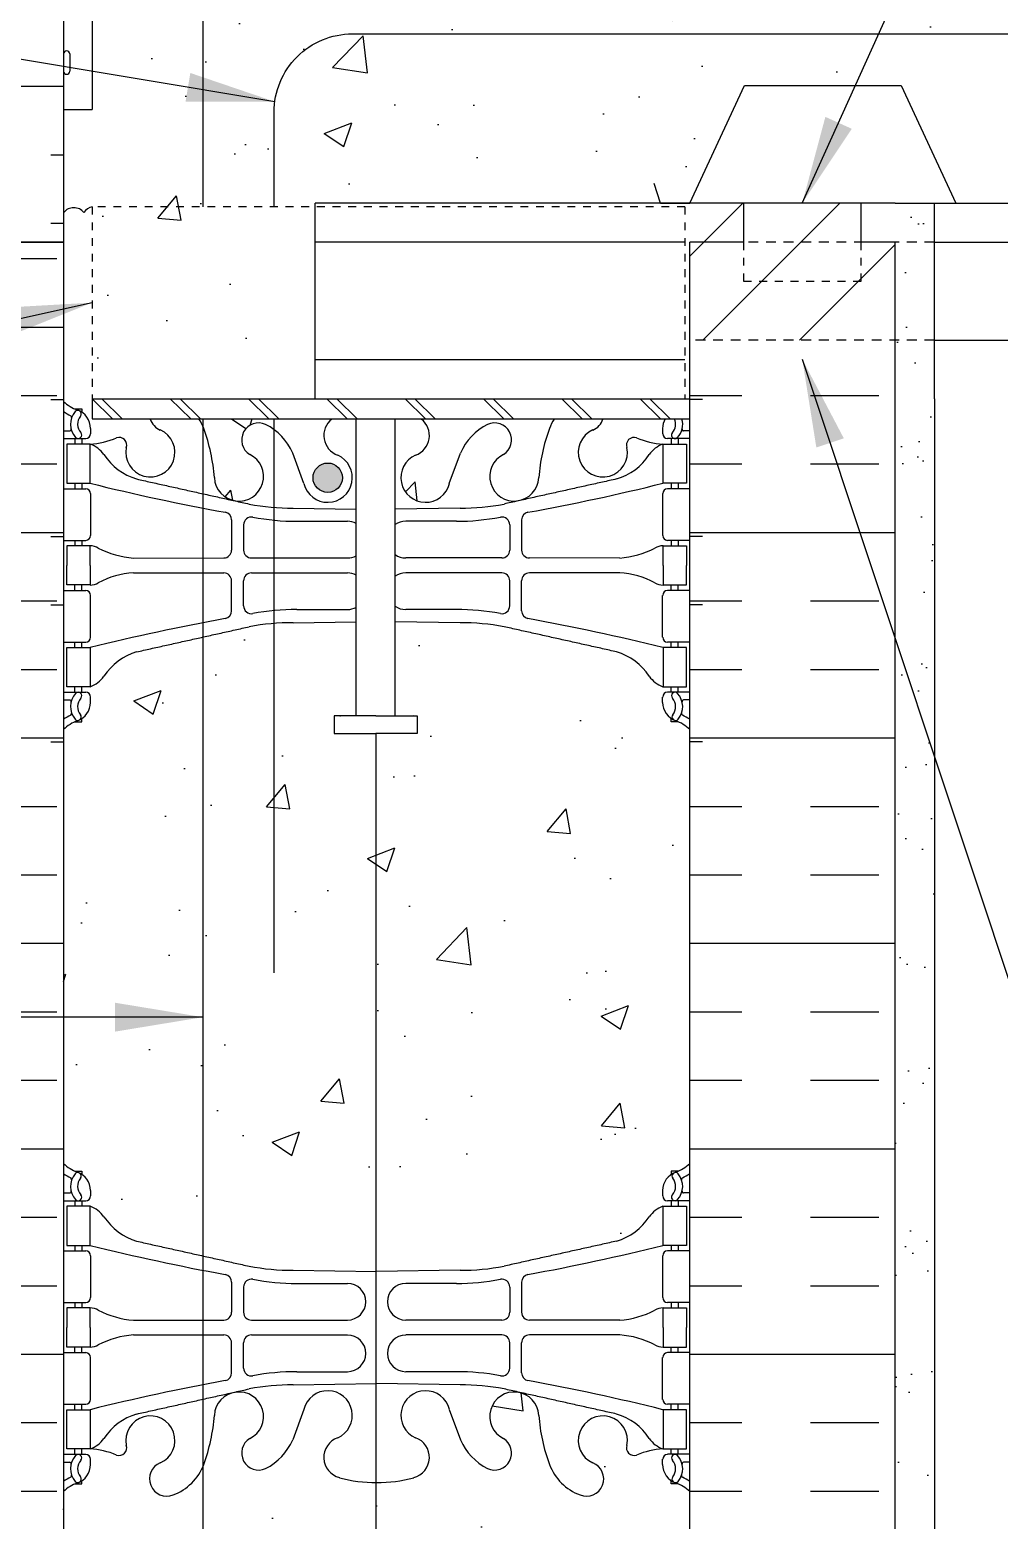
# Model space of a CAD drawing. Header units: inches. Extents: x 148.1 to 227.6, y 132.6 to 222.6.
# Drawn here: x 198.41 to 210.8, y 180.48 to 199.52 of the extents above; entities that cross this region are included whole.
import ezdxf

# ---------------------------------------------------------------- set-up
doc = ezdxf.new("R2010")
doc.units = ezdxf.units.IN
doc.header["$LTSCALE"] = 0.5
doc.header["$MEASUREMENT"] = 0
doc.linetypes.add('DASHED2', pattern=[0.375, 0.25, -0.125])
doc.linetypes.add('HIDDEN2', pattern=[0.1875, 0.125, -0.0625])
for name, color, linetype in [('HATCH', 12, 'Continuous'), ('line25', 2, 'Continuous'), ('LINE3', 3, 'Continuous'), ('LINE50', 5, 'Continuous'), ('LINE9', 9, 'Continuous'), ('TEXT', 4, 'Continuous'), ('Web_Edge', 9, 'Continuous')]:
    doc.layers.add(name, color=color, linetype=linetype)
doc.styles.add('DIM', font='romans.shx', dxfattribs={"width": 0.7})
doc.dimstyles.new('ext_12', dxfattribs={"dimscale": 12, "dimtxt": 0.09375, "dimasz": 0.09375, "dimexe": 0.09375, "dimexo": 0.0625, "dimgap": 0.0625, "dimtad": 1, "dimdec": 1, "dimzin": 3, "dimdsep": 46, "dimlunit": 4, "dimtxsty": 'DIM', "dimcen": 0.09, "dimdle": 0.09375, "dimclrt": 4, "dimadec": 0, "dimazin": 0, "dimtfac": 1, "dimtdec": 1, "dimtmove": 2, "dimatfit": 3, "dimfxl": 1, "dimfrac": 2, "dimtolj": 1, "dimtzin": 0, "dimarcsym": 0})
pattern_1 = [(50, (0, 0), (3.5863, -0.31376), [0.375, -4.125]), (355, (0, 0), (-0.693757, 3.76096), [0.3, -3.3]), (100.4514, (0.299, -0.026), (2.892544, 3.4472), [0.3187, -3.50571]), (46.1842, (0, 1), (5.336207, -0.827596), [0.5625, -6.1875]), (96.6356, (0.4447, 0.931), (4.67331, 4.87059), [0.47805, -5.25857]), (351.1842, (0, 1), (4.67331, 4.87059), [0.45, -4.95]), (21, (0.5, 0.75), (2.984535, -2.013094), [0.375, -4.125]), (326, (0.5, 0.75), (1.216577, 3.62575), [0.3, -3.3]), (71.4514, (0.7487, 0.5822), (4.20111, 1.612656), [0.3187, -3.50571]), (37.5, (0, 0), (0.0607993, 1.6644693), [0, -3.26, 0, -3.35, 0, -3.3125]), (7.5, (0, 0), (1.315348, 1.972059), [0, -1.91, 0, -3.185, 0, -1.2625]), (327.5, (-1.115, 0), (2.669112, -0.1127744), [0, -1.25, 0, -3.9, 0, -5.175]), (317.5, (-1.615, 0), (2.91593, 0.500525), [0, -1.625, 0, -2.59, 0, -3.675])]

msp = doc.modelspace()

# ---------------------------------------------------------------- hatches: boundary and pattern name
at = {"layer": 'HATCH'}
h = msp.add_hatch(dxfattribs=at)
h.set_pattern_fill('AR-CONC', color=256, scale=0.5)
h.set_pattern_definition(pattern_1)
edge = h.paths.add_edge_path()
edge.add_arc((206.623, 220.148), 0.364, 109.6613, 145.0225, ccw=False)
edge.add_line((206.501, 220.491), (206.606, 220.491))
edge.add_line((206.606, 220.491), (206.606, 220.561))
edge.add_line((206.606, 220.561), (206.559, 220.561))
edge.add_arc((206.559, 220.623), 0.0625, 180, 270, ccw=False)
edge.add_line((206.496, 220.623), (206.496, 220.691))
edge.add_arc((206.746, 220.691), 0.25, 124.0558, 180, ccw=False)
edge.add_line((206.606, 220.898), (206.606, 220.94))
edge.add_line((206.606, 220.94), (206.696, 220.94))
edge.add_arc((206.496, 221.398), 0.5, 293.5782, 313.7891)
edge.add_line((206.842, 221.037), (206.842, 221.575))
edge.add_line((206.842, 221.575), (201.842, 221.575))
edge.add_line((201.842, 221.575), (200.842, 222.575))
edge.add_line((200.842, 222.575), (200.842, 220.575))
edge.add_line((200.842, 220.575), (199.842, 221.575))
edge.add_line((199.842, 221.575), (198.842, 221.575))
edge.add_line((198.842, 221.575), (198.842, 221.037))
edge.add_arc((199.188, 221.398), 0.5, 226.2109, 246.4218)
edge.add_line((198.988, 220.94), (199.078, 220.94))
edge.add_line((199.078, 220.94), (199.078, 220.898))
edge.add_arc((198.938, 220.691), 0.25, 0, 55.9442, ccw=False)
edge.add_line((199.188, 220.691), (199.188, 220.623))
edge.add_arc((199.126, 220.623), 0.0625, -90, 0, ccw=False)
edge.add_line((199.126, 220.561), (199.078, 220.561))
edge.add_line((199.078, 220.561), (199.078, 220.491))
edge.add_line((199.078, 220.491), (199.183, 220.491))
edge.add_arc((199.061, 220.148), 0.364, 34.9775, 70.3387, ccw=False)
edge.add_arc((199.984, 220.76), 0.743, 212.7919, 253.8107)
edge.add_spline(control_points=[(199.776, 220.045), (201.214, 219.725)], knot_values=[0, 0, 1, 1], degree=1, periodic=0)
edge.add_arc((201.77, 222.657), 2.984, 259.2546, 270.0995)
edge.add_line((201.775, 219.673), (202.842, 219.657))
edge.add_line((202.842, 219.657), (203.909, 219.673))
edge.add_arc((203.914, 222.657), 2.984, 269.9005, 280.7454)
edge.add_spline(control_points=[(204.47, 219.725), (205.908, 220.045)], knot_values=[0, 0, 1, 1], degree=1, periodic=0)
edge.add_arc((205.7, 220.76), 0.743, 286.1893, 327.2081)
h.paths.add_polyline_path([(206.842, 216.845, 0.088416), (206.696, 216.942), (206.606, 216.942), (206.606, 216.984, -0.249069), (206.496, 217.191), (206.496, 217.258, -0.414214), (206.559, 217.321), (206.606, 217.321), (206.606, 217.391), (206.501, 217.391, 0.085348), (206.172, 217.315, -0.669601), (206.039, 217.436, 2.087231), (205.605, 217.211, -1), (205.442, 216.802, -0.21345), (205.05, 217.192, -0.069923), (204.913, 217.835, 1.702394), (204.463, 217.523, -0.940793), (204.259, 217.139, -0.173075), (203.914, 217.506), (203.771, 217.893, 1.612474), (203.339, 217.533, -0.734872), (203.316, 217.022, -0.068475), (202.842, 216.96, -0.068475), (202.368, 217.022, -0.734872), (202.345, 217.533, 1.612474), (201.913, 217.893), (201.771, 217.506, -0.173075), (201.425, 217.139, -0.940793), (201.221, 217.523, 1.702394), (200.771, 217.835, -0.069923), (200.635, 217.192, -0.21345), (200.242, 216.802, -1), (200.079, 217.211, 2.087231), (199.645, 217.436, -0.669601), (199.513, 217.315, 0.085348), (199.183, 217.391), (199.078, 217.391), (199.078, 217.321), (199.126, 217.321, -0.414214), (199.188, 217.258), (199.188, 217.191, -0.249069), (199.078, 216.984), (199.078, 216.942), (198.988, 216.942, 0.088416), (198.842, 216.845), (198.842, 214.81), (198.842, 214.051), (198.921, 214.293, -0.725737), (199.027, 214.312), (199.076, 214.162), (199.202, 214.162, -0.414214), (199.252, 214.112), (199.252, 214.082), (199.352, 214.082), (199.352, 212.48, -0.380397), (199.645, 212.185, 2.087231), (200.079, 212.41, -1), (200.242, 212.818, -0.21345), (200.635, 212.429, -0.069923), (200.771, 211.785, 1.702394), (201.221, 212.098, -0.940793), (201.425, 212.481, -0.173075), (201.771, 212.114), (201.913, 211.728, 1.612474), (202.345, 212.087, -0.734872), (202.368, 212.598, -0.068475), (202.842, 212.66, -0.068475), (203.316, 212.598, -0.734872), (203.339, 212.087, 1.612474), (203.771, 211.728), (203.914, 212.114, -0.173075), (204.259, 212.481, -0.940793), (204.463, 212.098, 1.702394), (204.913, 211.785, -0.069923), (205.05, 212.429, -0.21345), (205.442, 212.818, -1), (205.605, 212.41, 2.087231), (206.039, 212.185, -0.380392), (206.332, 212.48), (206.332, 214.082), (206.432, 214.082), (206.432, 214.112, -0.414214), (206.482, 214.162), (206.608, 214.162), (206.651, 214.293, -0.725737), (206.757, 214.312), (206.842, 214.051)])
h.paths.add_polyline_path([(206.212, 205.923), (206.332, 206.123), (206.332, 207.591, 0.268138), (206.171, 207.74), (199.513, 207.74, 0.268156), (199.352, 207.591), (199.352, 206.123), (199.472, 205.923), (199.472, 205.81), (199.472, 205.698), (199.352, 205.498), (199.352, 204.029, 0.268156), (199.513, 203.881), (206.171, 203.881, 0.268138), (206.332, 204.029), (206.332, 205.498), (206.212, 205.698), (206.212, 205.81)])
h.paths.add_polyline_path([(202.391, 201.912), (199.727, 201.912, 0.225652), (199.352, 201.537), (199.352, 201.347, -0.154761), (199.622, 201.313, -0.520567), (199.929, 201.313, -0.520567), (200.225, 201.313, -0.520567), (200.464, 201.313, -0.520567), (200.844, 201.313, -0.520567), (201.367, 201.313, -0.520567), (201.868, 201.313, -0.520567), (202.231, 201.313, -0.520567), (202.68, 201.313, -0.111436), (202.766, 201.39), (202.766, 201.537, 0.225652)])
h.paths.add_polyline_path([(202.766, 203.319, 0.225652), (202.391, 203.694), (199.727, 203.694, 0.225652), (199.352, 203.319), (199.352, 202.478, 0.225652), (199.727, 202.103), (202.391, 202.103, 0.225652), (202.766, 202.478)])
h.paths.add_polyline_path([(206.332, 203.319, 0.225652), (205.957, 203.694), (203.293, 203.694, 0.225652), (202.918, 203.319), (202.918, 202.478, 0.225652), (203.293, 202.103), (205.957, 202.103, 0.225652), (206.332, 202.478)])
h.paths.add_polyline_path([(205.957, 201.912), (203.293, 201.912, 0.225652), (202.918, 201.537), (202.918, 201.424, -0.22156), (203.11, 201.313, -0.520567), (203.297, 201.313, -0.520567), (203.801, 201.313, -0.520567), (204.028, 201.313, -0.364923), (204.342, 201.313, -0.364923), (204.656, 201.313, -0.520567), (204.883, 201.313, -0.520567), (205.387, 201.313, -0.520567), (205.573, 201.313, -0.520567), (206.003, 201.313, -0.35103), (206.332, 201.409), (206.332, 201.537, 0.225652)])
h.paths.add_polyline_path([(202.766, 210.924, 0.225652), (202.391, 211.299), (199.727, 211.299, 0.225652), (199.352, 210.924), (199.352, 210.084, 0.225652), (199.727, 209.709), (202.391, 209.709, 0.225652), (202.766, 210.084)])
h.paths.add_polyline_path([(202.766, 209.143, 0.225652), (202.391, 209.518), (199.727, 209.518, 0.225652), (199.352, 209.143), (199.352, 208.302, 0.225652), (199.727, 207.927), (202.391, 207.927, 0.225652), (202.766, 208.302)])
h.paths.add_polyline_path([(206.332, 208.302), (206.332, 209.143, 0.225652), (205.957, 209.518), (203.293, 209.518, 0.225652), (202.918, 209.143), (202.918, 208.302, 0.225652), (203.293, 207.927), (205.957, 207.927, 0.225652)])
h.paths.add_polyline_path([(206.332, 210.924, 0.225652), (205.957, 211.299), (203.293, 211.299, 0.225652), (202.918, 210.924), (202.918, 210.084, 0.225652), (203.293, 209.709), (205.957, 209.709, 0.225652), (206.332, 210.084)])
h.paths.add_polyline_path([(226.605, 201.31), (206.477, 201.31), (206.477, 201.342, 0.0436), (206.452, 201.313, 0.520567), (206.003, 201.313, 0.520567), (205.573, 201.313, 0.520567), (205.387, 201.313, 0.520567), (204.883, 201.313, 0.520567), (204.656, 201.313, 0.364923), (204.342, 201.313, 0.364923), (204.028, 201.313, 0.520567), (203.801, 201.313, 0.520567), (203.297, 201.313, 0.520567), (203.11, 201.313, 0.520567), (202.68, 201.313, 0.520567), (202.231, 201.313, 0.520567), (201.868, 201.313, 0.520567), (201.367, 201.313, 0.520567), (200.844, 201.313, 0.520567), (200.464, 201.313, 0.520567), (200.225, 201.313, 0.520567), (199.929, 201.313, 0.520567), (199.622, 201.313, 0.154761), (199.352, 201.347, 0.086464), (199.207, 201.293), (199.207, 200.455), (198.842, 200.455), (198.842, 199.705), (199.207, 199.705), (199.207, 198.505), (198.842, 198.505), (198.842, 197.186, -0.487807), (199.102, 197.189, -0.182463), (199.21, 197.263), (202.056, 197.263), (202.056, 197.31), (206.842, 197.31), (207.542, 198.81), (209.542, 198.81), (210.241, 197.31), (213.241, 197.31), (213.94, 198.81), (215.94, 198.81), (216.64, 197.31), (219.64, 197.31), (220.339, 198.81), (222.339, 198.81), (223.039, 197.31), (226.039, 197.31), (226.605, 198.523)])
h.paths.add_polyline_path([(202.056, 197.263), (199.21, 197.263), (199.21, 194.81), (202.056, 194.81)])
h.paths.add_polyline_path([(200.079, 194.41, -0.228211), (199.95, 194.551), (199.21, 194.551), (199.21, 194.808), (199.207, 194.81), (199.21, 194.81), (199.21, 197.263, 0.182463), (199.102, 197.189, 0.487807), (198.842, 197.186), (198.842, 196.81), (198.842, 194.776, 0.088416), (198.988, 194.679), (199.078, 194.679), (199.078, 194.637, -0.249069), (199.188, 194.43), (199.188, 194.362, -0.414214), (199.126, 194.3), (199.078, 194.3), (199.078, 194.23), (199.183, 194.23, 0.085348), (199.513, 194.305, -0.669601), (199.645, 194.185, 2.087231)])
h.paths.add_polyline_path([(201.221, 194.098, -0.940793), (201.425, 194.481, -0.173075), (201.771, 194.114), (201.913, 193.728, 1.612474), (202.345, 194.087, -0.589759), (202.272, 194.551), (200.573, 194.551, -0.050441), (200.635, 194.429, -0.068226), (200.77, 193.801, 1.753171)])
h.paths.add_polyline_path([(203.914, 194.114, -0.173075), (204.259, 194.481, -0.940793), (204.463, 194.098, 1.753171), (204.914, 193.801, -0.068226), (205.05, 194.429, -0.050441), (205.111, 194.551), (203.412, 194.551, -0.589759), (203.339, 194.087, 1.612474), (203.771, 193.728)])
h.paths.add_polyline_path([(204.259, 181.139, -0.173075), (203.914, 181.506), (203.771, 181.893, 1.612474), (203.339, 181.533, -0.734872), (203.316, 181.022, -0.068475), (202.842, 180.96, -0.068475), (202.368, 181.022, -0.734872), (202.345, 181.533, 1.612474), (201.913, 181.893), (201.771, 181.506, -0.173075), (201.425, 181.139, -0.940793), (201.221, 181.523, 1.702394), (200.771, 181.835, -0.069923), (200.635, 181.192, -0.21345), (200.242, 180.802, -1), (200.079, 181.211, 2.087231), (199.645, 181.436, -0.669601), (199.513, 181.315, 0.085348), (199.183, 181.391), (199.078, 181.391), (199.078, 181.321), (199.126, 181.321, -0.414214), (199.188, 181.258), (199.188, 181.191, -0.249069), (199.078, 180.984), (199.078, 180.942), (198.988, 180.942, 0.088416), (198.842, 180.845), (198.842, 178.81), (198.842, 176.776, 0.088416), (198.988, 176.679), (199.078, 176.679), (199.078, 176.637, -0.249069), (199.188, 176.43), (199.188, 176.362, -0.414214), (199.126, 176.3), (199.078, 176.3), (199.078, 176.23), (199.183, 176.23, 0.085348), (199.513, 176.305, -0.669601), (199.645, 176.185, 2.087231), (200.079, 176.41, -1), (200.242, 176.818, -0.21345), (200.635, 176.429, -0.069923), (200.771, 175.785, 1.702394), (201.221, 176.098, -0.940793), (201.425, 176.481, -0.173075), (201.771, 176.114), (201.913, 175.728, 1.612474), (202.345, 176.087, -0.734872), (202.368, 176.598, -0.068475), (202.842, 176.66, -0.068475), (203.316, 176.598, -0.734872), (203.339, 176.087, 1.612474), (203.771, 175.728), (203.914, 176.114, -0.173075), (204.259, 176.481, -0.940793), (204.463, 176.098, 1.702394), (204.913, 175.785, -0.069923), (205.05, 176.429, -0.21345), (205.442, 176.818, -1), (205.605, 176.41, 2.087231), (206.039, 176.185, -0.669601), (206.172, 176.305, 0.085348), (206.501, 176.23), (206.606, 176.23), (206.606, 176.3), (206.559, 176.3, -0.414214), (206.496, 176.362), (206.496, 176.43, -0.249069), (206.606, 176.637), (206.606, 176.679), (206.696, 176.679, 0.088416), (206.842, 176.776), (206.842, 178.81), (206.842, 180.845, 0.088416), (206.696, 180.942), (206.606, 180.942), (206.606, 180.984, -0.249069), (206.496, 181.191), (206.496, 181.258, -0.414214), (206.559, 181.321), (206.606, 181.321), (206.606, 181.391), (206.501, 181.391, 0.085348), (206.172, 181.315, -0.669601), (206.039, 181.436, 2.087231), (205.605, 181.211, -1), (205.442, 180.802, -0.21345), (205.05, 181.192, -0.069923), (204.913, 181.835, 1.702394), (204.463, 181.523, -0.940793)])
edge = h.paths.add_edge_path()
edge.add_spline(control_points=[(205.908, 173.575), (204.47, 173.896)], knot_values=[0, 0, 1, 1], degree=1, periodic=0)
edge.add_arc((203.914, 170.964), 2.984, 79.2546, 90.0995)
edge.add_line((203.909, 173.948), (202.842, 173.964))
edge.add_line((202.842, 173.964), (201.775, 173.948))
edge.add_arc((201.77, 170.964), 2.984, 89.9005, 100.7454)
edge.add_spline(control_points=[(201.214, 173.896), (199.776, 173.575)], knot_values=[0, 0, 1, 1], degree=1, periodic=0)
edge.add_arc((199.984, 172.861), 0.743, 106.1893, 145.772)
edge.add_arc((199.061, 173.472), 0.364, 289.6613, 327.9576, ccw=False)
edge.add_line((199.183, 173.13), (199.078, 173.13))
edge.add_line((199.078, 173.13), (199.078, 173.06))
edge.add_line((199.078, 173.06), (199.126, 173.06))
edge.add_arc((199.126, 172.997), 0.0625, 0, 90, ccw=False)
edge.add_line((199.188, 172.997), (199.188, 172.93))
edge.add_arc((198.938, 172.93), 0.25, 304.0558, 360, ccw=False)
edge.add_line((199.078, 172.723), (199.078, 172.681))
edge.add_line((199.078, 172.681), (198.988, 172.681))
edge.add_arc((199.188, 172.223), 0.5, 113.5782, 133.7891)
edge.add_line((198.842, 172.584), (198.842, 169.81))
edge.add_line((198.842, 169.81), (199.842, 169.81))
edge.add_line((199.842, 169.81), (200.842, 168.81))
edge.add_line((200.842, 168.81), (200.842, 170.81))
edge.add_line((200.842, 170.81), (201.842, 169.81))
edge.add_line((201.842, 169.81), (206.842, 169.81))
edge.add_line((206.842, 169.81), (206.842, 172.584))
edge.add_arc((206.496, 172.223), 0.5, 46.2109, 66.4218)
edge.add_line((206.696, 172.681), (206.606, 172.681))
edge.add_line((206.606, 172.681), (206.606, 172.723))
edge.add_arc((206.746, 172.93), 0.25, 180, 235.9442, ccw=False)
edge.add_line((206.496, 172.93), (206.496, 172.997))
edge.add_arc((206.559, 172.997), 0.0625, 90, 180, ccw=False)
edge.add_line((206.559, 173.06), (206.606, 173.06))
edge.add_line((206.606, 173.06), (206.606, 173.13))
edge.add_line((206.606, 173.13), (206.501, 173.13))
edge.add_arc((206.623, 173.472), 0.364, 212.0424, 250.3387, ccw=False)
edge.add_arc((205.7, 172.861), 0.743, 34.228, 73.8107)
h = msp.add_hatch(dxfattribs=at)
h.set_pattern_fill('INSUL', color=256, scale=7, style=0)
h.set_pattern_definition([(0, (-2727.3195, -200.1992), (0, 2.625), []), (0, (-2727.3195, -199.3242), (0, 2.625), [0.875, -0.875]), (0, (-2727.3195, -198.4492), (0, 2.625), [0.875, -0.875])])
h.paths.add_polyline_path([(196.217, 196.81), (196.655, 196.81), (196.655, 197.31), (198.155, 197.31), (198.155, 196.81), (198.842, 196.81), (198.842, 214.81), (198.155, 214.81), (198.155, 215.31), (196.655, 215.31), (196.655, 214.81), (196.217, 214.81)])
h = msp.add_hatch(dxfattribs=at)
h.set_pattern_fill('INSUL', color=256, scale=7, style=0)
h.set_pattern_definition([(0, (208.3817, 190.474), (0, 2.625), []), (0, (208.3817, 191.349), (0, 2.625), [0.875, -0.875]), (0, (208.3817, 192.224), (0, 2.625), [0.875, -0.875])])
h.paths.add_polyline_path([(196.217, 178.81), (196.655, 178.81), (196.655, 179.31), (198.155, 179.31), (198.155, 178.81), (198.842, 178.81), (198.842, 196.81), (198.155, 196.81), (198.155, 197.31), (196.655, 197.31), (196.655, 196.81), (196.217, 196.81)])
h.paths.add_polyline_path([(209.467, 195.56), (206.842, 195.56), (206.842, 178.81), (207.53, 178.81), (207.53, 179.31), (209.03, 179.31), (209.03, 178.81), (209.467, 178.81)])
h.paths.add_polyline_path([(209.467, 195.56), (206.842, 195.56), (206.842, 178.81), (207.53, 178.81), (207.53, 179.31), (209.03, 179.31), (209.03, 178.81), (209.467, 178.81)])
h.paths.add_polyline_path([(209.467, 195.56), (206.842, 195.56), (206.842, 178.81), (207.53, 178.81), (207.53, 179.31), (209.03, 179.31), (209.03, 178.81), (209.467, 178.81)])
h = msp.add_hatch(dxfattribs=at)
h.set_pattern_fill('ANSI31', color=256, scale=7, style=0)
h.set_pattern_definition([(45, (129.7348, 1.9683), (-0.6187184, 0.6187184), [])])
h.paths.add_polyline_path([(209.467, 196.81), (206.842, 196.81), (206.842, 195.56), (209.467, 195.56)])
h.paths.add_polyline_path([(209.467, 197.31), (206.967, 197.31), (206.842, 197.31), (206.842, 196.81), (209.467, 196.81)])
h = msp.add_hatch(dxfattribs=at)
h.set_pattern_fill('AR-SAND', color=256, scale=0.5, style=0)
h.set_pattern_definition([(37.5, (129.7348, 3.966), (-0.0314967, 0.963412), [0, -0.76, 0, -0.85, 0, -0.8125]), (7.5, (129.7348, 3.966), (0.884888, 1.411073), [0, -0.41, 0, -0.685, 0, -0.2625]), (327.5, (129.1198, 3.966), (1.557071, 0.0028295), [0, -0.25, 0, -0.9, 0, -1.175]), (317.5, (129.1198, 3.966), (1.503063, 0.438838), [0, -0.125, 0, -0.59, 0, -0.675])])
h.paths.add_polyline_path([(209.467, 194.81), (209.967, 194.81), (209.967, 197.31), (209.467, 197.31)])
h = msp.add_hatch(dxfattribs=at)
h.set_pattern_fill('AR-SAND', color=256, scale=0.5, style=0)
h.set_pattern_definition([(37.5, (133.76064, 68.7826), (-0.0314967, 0.963412), [0, -0.76, 0, -0.85, 0, -0.8125]), (7.5, (133.7606, 68.7826), (0.884888, 1.411073), [0, -0.41, 0, -0.685, 0, -0.2625]), (327.5, (133.14564, 68.7826), (1.557071, 0.0028295), [0, -0.25, 0, -0.9, 0, -1.175]), (317.5, (133.1456, 68.7826), (1.503063, 0.438838), [0, -0.125, 0, -0.59, 0, -0.675])])
h.paths.add_polyline_path([(209.967, 194.81), (209.467, 194.81), (209.467, 178.81), (209.467, 169.81), (209.967, 169.81)])
h = msp.add_hatch(dxfattribs=at)
h.set_pattern_fill('AR-CONC', color=256, scale=0.5)
h.set_pattern_definition(pattern_1)
edge = h.paths.add_edge_path()
edge.add_arc((206.496, 190.223), 0.5, 46.2109, 66.4218)
edge.add_line((206.696, 190.681), (206.606, 190.681))
edge.add_line((206.606, 190.681), (206.606, 190.723))
edge.add_arc((206.746, 190.93), 0.25, 180, 235.9442, ccw=False)
edge.add_line((206.496, 190.93), (206.496, 190.997))
edge.add_arc((206.559, 190.997), 0.0625, 90, 180, ccw=False)
edge.add_line((206.559, 191.06), (206.606, 191.06))
edge.add_line((206.606, 191.06), (206.606, 191.13))
edge.add_line((206.606, 191.13), (206.501, 191.13))
edge.add_arc((206.623, 191.472), 0.364, 214.9775, 250.3387, ccw=False)
edge.add_arc((205.7, 190.861), 0.743, 32.7919, 73.8107)
edge.add_spline(control_points=[(205.908, 191.575), (204.47, 191.896)], knot_values=[0, 0, 1, 1], degree=1, periodic=0)
edge.add_arc((203.914, 188.964), 2.984, 79.2546, 90.0995)
edge.add_line((203.909, 191.948), (203.081, 191.96))
edge.add_line((203.081, 191.96), (203.081, 190.758))
edge.add_line((203.081, 190.758), (203.359, 190.758))
edge.add_line((203.359, 190.758), (203.359, 190.532))
edge.add_line((203.359, 190.532), (203.099, 190.532))
edge.add_line((203.099, 190.532), (202.831, 190.532))
edge.add_line((202.831, 190.532), (202.302, 190.532))
edge.add_line((202.302, 190.532), (202.302, 190.758))
edge.add_line((202.302, 190.758), (202.581, 190.758))
edge.add_line((202.581, 190.758), (202.581, 191.96))
edge.add_line((202.581, 191.96), (201.775, 191.948))
edge.add_arc((201.77, 188.964), 2.984, 89.9005, 100.7454)
edge.add_spline(control_points=[(201.214, 191.896), (199.776, 191.575)], knot_values=[0, 0, 1, 1], degree=1, periodic=0)
edge.add_arc((199.984, 190.861), 0.743, 106.1893, 147.2081)
edge.add_arc((199.061, 191.472), 0.364, 289.6613, 325.0225, ccw=False)
edge.add_line((199.183, 191.13), (199.078, 191.13))
edge.add_line((199.078, 191.13), (199.078, 191.06))
edge.add_line((199.078, 191.06), (199.126, 191.06))
edge.add_arc((199.126, 190.997), 0.0625, 0, 90, ccw=False)
edge.add_line((199.188, 190.997), (199.188, 190.93))
edge.add_arc((198.938, 190.93), 0.25, 304.0558, 360, ccw=False)
edge.add_line((199.078, 190.723), (199.078, 190.681))
edge.add_line((199.078, 190.681), (198.988, 190.681))
edge.add_arc((199.188, 190.223), 0.5, 113.5782, 133.7891)
edge.add_line((198.842, 190.584), (198.842, 185.037))
edge.add_arc((199.188, 185.398), 0.5, 226.2109, 246.4218)
edge.add_line((198.988, 184.94), (199.078, 184.94))
edge.add_line((199.078, 184.94), (199.078, 184.898))
edge.add_arc((198.938, 184.691), 0.25, 0, 55.9442, ccw=False)
edge.add_line((199.188, 184.691), (199.188, 184.623))
edge.add_arc((199.126, 184.623), 0.0625, -90, 0, ccw=False)
edge.add_line((199.126, 184.561), (199.078, 184.561))
edge.add_line((199.078, 184.561), (199.078, 184.491))
edge.add_line((199.078, 184.491), (199.183, 184.491))
edge.add_arc((199.061, 184.148), 0.364, 34.9775, 70.3387, ccw=False)
edge.add_arc((199.984, 184.76), 0.743, 212.7919, 253.8107)
edge.add_spline(control_points=[(199.776, 184.045), (201.214, 183.725)], knot_values=[0, 0, 1, 1], degree=1, periodic=0)
edge.add_arc((201.77, 186.657), 2.984, 259.2546, 270.0995)
edge.add_line((201.775, 183.673), (202.842, 183.657))
edge.add_line((202.842, 183.657), (203.909, 183.673))
edge.add_arc((203.914, 186.657), 2.984, 269.9005, 280.7454)
edge.add_spline(control_points=[(204.47, 183.725), (205.908, 184.045)], knot_values=[0, 0, 1, 1], degree=1, periodic=0)
edge.add_arc((205.7, 184.76), 0.743, 286.1893, 327.2081)
edge.add_arc((206.623, 184.148), 0.364, 109.6613, 145.0225, ccw=False)
edge.add_line((206.501, 184.491), (206.606, 184.491))
edge.add_line((206.606, 184.491), (206.606, 184.561))
edge.add_line((206.606, 184.561), (206.559, 184.561))
edge.add_arc((206.559, 184.623), 0.0625, 180, 270, ccw=False)
edge.add_line((206.496, 184.623), (206.496, 184.691))
edge.add_arc((206.746, 184.691), 0.25, 124.0558, 180, ccw=False)
edge.add_line((206.606, 184.898), (206.606, 184.94))
edge.add_line((206.606, 184.94), (206.696, 184.94))
edge.add_arc((206.496, 185.398), 0.5, 293.5782, 313.7891)
edge.add_line((206.842, 185.037), (206.842, 190.584))
at = {"layer": 'LINE3'}
msp.add_hatch(color=256, dxfattribs=at).paths.add_polyline_path([(202.031, 193.8, 1), (202.406, 193.8, 1)])

# ---------------------------------------------------------------- linework, layer by layer
at = {"layer": 'HATCH', "linetype": 'HIDDEN2'}
for p, q in [((199.21, 197.263), (199.21, 194.81)), ((206.78, 197.263), (199.21, 197.263)), ((206.78, 197.263), (206.78, 194.81))]:
    msp.add_line(p, q, dxfattribs=at)
at = {"layer": 'HATCH'}
for p, q in [((198.68, 197.051), (198.842, 197.051)), ((198.68, 194.801), (198.842, 194.801)), ((199.207, 194.81), (199.467, 194.551)), ((199.332, 194.81), (199.592, 194.551)), ((200.207, 194.81), (200.467, 194.551)), ((200.332, 194.81), (200.592, 194.551)), ((201.207, 194.81), (201.467, 194.551)), ((201.332, 194.81), (201.592, 194.551)), ((202.207, 194.81), (202.467, 194.551)), ((202.332, 194.81), (202.592, 194.551)), ((203.207, 194.81), (203.467, 194.551)), ((203.332, 194.81), (203.592, 194.551)), ((204.207, 194.81), (204.467, 194.551)), ((204.332, 194.81), (204.592, 194.551)), ((205.207, 194.81), (205.467, 194.551)), ((205.332, 194.81), (205.592, 194.551)), ((206.207, 194.81), (206.467, 194.551)), ((206.332, 194.81), (206.592, 194.551)), ((207.004, 194.801), (206.842, 194.801)), ((198.68, 193.051), (198.842, 193.051)), ((207.004, 193.051), (206.842, 193.051)), ((198.68, 192.176), (198.842, 192.176)), ((207.004, 192.176), (206.842, 192.176)), ((198.68, 190.426), (198.842, 190.426)), ((207.004, 190.426), (206.842, 190.426))]:
    msp.add_line(p, q, dxfattribs=at)
at = {"layer": 'HATCH', "linetype": 'HIDDEN2', "ltscale": 2}
for p, q in [((209.967, 196.81), (206.842, 196.81)), ((209.967, 195.56), (206.842, 195.56))]:
    msp.add_line(p, q, dxfattribs=at)
at = {"layer": 'HATCH'}
msp.add_lwpolyline([(199.21, 197.263, 0.182463), (199.102, 197.189, 0.480133), (198.845, 197.189)], format="xyb", dxfattribs=at)
at = {"layer": 'line25'}
for p, q in [((198.842, 214.81), (198.842, 196.81)), ((199.207, 199.705), (199.207, 198.505)), ((198.842, 198.505), (199.207, 198.505)), ((202.056, 194.81), (202.056, 197.31)), ((209.467, 197.31), (226.605, 197.31)), ((198.842, 196.81), (198.842, 178.81)), ((206.78, 196.81), (202.056, 196.81)), ((206.842, 178.81), (206.842, 196.81)), ((209.967, 196.81), (226.605, 196.81)), ((209.967, 195.56), (226.605, 195.56)), ((202.056, 195.31), (206.78, 195.31)), ((199.21, 194.81), (206.842, 194.81)), ((199.21, 194.81), (199.21, 194.551)), ((199.21, 194.551), (206.842, 194.551)), ((202.581, 190.758), (202.581, 194.551)), ((203.081, 190.758), (203.081, 194.551))]:
    msp.add_line(p, q, dxfattribs=at)
at = {"layer": 'line25', "color": 192}
for q in [(206.387, 197.56), (206.842, 197.31)]:
    msp.add_line((206.467, 197.31), q, dxfattribs=at)
msp.add_lwpolyline([(206.842, 197.31), (207.542, 198.81), (209.542, 198.81), (210.241, 197.31)], dxfattribs=at)
at = {"layer": 'line25'}
for points in [[(209.467, 197.31), (202.056, 197.31)], [(202.831, 190.758), (202.302, 190.758), (202.302, 190.532), (202.831, 190.532)], [(202.831, 190.758), (203.359, 190.758), (203.359, 190.532), (203.099, 190.532)], [(203.099, 190.532), (202.831, 190.532)]]:
    msp.add_lwpolyline(points, dxfattribs=at)
at = {"layer": 'LINE3'}
for p, q in [((200.624, 217.601), (200.624, 197.263)), ((200.624, 194.551), (200.624, 173.81)), ((202.831, 190.532), (202.831, 169.81))]:
    msp.add_line(p, q, dxfattribs=at)
at = {"layer": 'LINE3', "linetype": 'Continuous'}
msp.add_lwpolyline([(201.533, 197.263), (201.533, 198.472, -0.414214), (202.533, 199.472), (216.912, 199.472)], format="xyb", dxfattribs=at)
msp.add_lwpolyline([(201.533, 187.472), (201.533, 194.551)], dxfattribs=at)
at = {"layer": 'LINE3'}
msp.add_circle((202.218, 193.8), 0.188, dxfattribs=at)
at = {"layer": 'LINE50'}
msp.add_line((209.467, 178.81), (209.467, 196.81), dxfattribs=at)
for points in [[(198.842, 196.81), (198.155, 196.81), (198.155, 197.31), (196.655, 197.31), (196.655, 196.81), (196.217, 196.81)], [(196.217, 196.81), (196.655, 196.81), (196.655, 197.31), (198.155, 197.31), (198.155, 196.81), (198.842, 196.81)], [(209.467, 196.81), (209.03, 196.81), (209.03, 197.31), (207.53, 197.31), (207.53, 196.81), (206.842, 196.81)]]:
    msp.add_lwpolyline(points, dxfattribs=at)
at = {"layer": 'LINE9'}
for p, q in [((198.842, 199.215), (198.842, 198.995)), ((198.882, 199.255), (198.882, 199.255)), ((198.922, 199.215), (198.922, 198.995)), ((198.842, 199.16), (198.842, 199.16)), ((198.842, 199.05), (198.842, 199.05)), ((198.882, 198.955), (198.882, 198.955)), ((209.967, 194.81), (209.967, 197.31)), ((209.967, 194.81), (209.967, 169.81))]:
    msp.add_line(p, q, dxfattribs=at)
at = {"layer": 'LINE9', "linetype": 'DASHED2', "ltscale": 0.15}
msp.add_lwpolyline([(207.53, 196.81), (207.53, 196.81), (207.53, 196.31), (209.03, 196.31), (209.03, 196.81), (209.03, 196.81)], dxfattribs=at)
at = {"layer": 'LINE9'}
for centre, start, end in [((198.882, 199.215), 90, 180), ((198.882, 199.215), 0, 90), ((198.882, 198.995), 180, 270), ((198.882, 198.995), 270, 0)]:
    msp.add_arc(centre, 0.04, start, end, dxfattribs=at)
at = {"layer": 'Web_Edge'}
for p, q in [((198.988, 194.679), (199.078, 194.679)), ((199.078, 194.679), (199.078, 194.637)), ((198.842, 194.4), (198.92, 194.4)), ((198.842, 194.3), (199.126, 194.3)), ((198.988, 194.3), (198.988, 194.23)), ((199.078, 194.3), (199.078, 194.23)), ((199.188, 194.43), (199.188, 194.362)), ((206.496, 194.43), (206.496, 194.362)), ((206.842, 194.3), (206.559, 194.3)), ((206.606, 194.3), (206.606, 194.23)), ((206.696, 194.3), (206.696, 194.23)), ((206.842, 194.4), (206.764, 194.4)), ((201.913, 193.728), (201.771, 194.114)), ((203.771, 193.728), (203.914, 194.114)), ((198.988, 193.73), (198.988, 193.66)), ((199.078, 193.73), (199.078, 193.66)), ((206.606, 193.73), (206.606, 193.66)), ((206.696, 193.73), (206.696, 193.66)), ((198.842, 193.66), (199.126, 193.66)), ((199.188, 193.597), (199.188, 193.062)), ((206.496, 193.597), (206.496, 193.062)), ((206.842, 193.66), (206.559, 193.66)), ((201.775, 193.412), (202.581, 193.4)), ((203.909, 193.412), (203.081, 193.399)), ((200.99, 193.26), (200.99, 192.875)), ((201.143, 193.198), (201.143, 192.875)), ((201.823, 193.244), (202.47, 193.244)), ((203.861, 193.244), (203.214, 193.244)), ((204.542, 193.198), (204.542, 192.875)), ((204.694, 193.26), (204.694, 192.875)), ((198.842, 193), (199.126, 193)), ((198.988, 193), (198.988, 192.93)), ((199.078, 193), (199.078, 192.93)), ((206.842, 193), (206.559, 193)), ((206.606, 193), (206.606, 192.93)), ((206.696, 193), (206.696, 192.93)), ((199.736, 192.774), (200.89, 192.775)), ((201.243, 192.775), (202.47, 192.775)), ((204.442, 192.775), (203.214, 192.775)), ((205.948, 192.774), (204.794, 192.775)), ((199.736, 192.585), (200.89, 192.584)), ((201.243, 192.584), (202.47, 192.584)), ((204.442, 192.584), (203.214, 192.584)), ((205.948, 192.585), (204.794, 192.584)), ((198.842, 192.36), (199.126, 192.36)), ((198.988, 192.36), (198.988, 192.43)), ((199.078, 192.36), (199.078, 192.43)), ((200.99, 192.1), (200.99, 192.484)), ((201.143, 192.162), (201.143, 192.484)), ((204.542, 192.162), (204.542, 192.484)), ((204.694, 192.1), (204.694, 192.484)), ((206.842, 192.36), (206.559, 192.36)), ((206.606, 192.36), (206.606, 192.43)), ((206.696, 192.36), (206.696, 192.43)), ((199.188, 191.762), (199.188, 192.297)), ((206.496, 191.762), (206.496, 192.297)), ((201.823, 192.116), (202.47, 192.116)), ((203.861, 192.116), (203.214, 192.116)), ((201.775, 191.948), (202.581, 191.96)), ((203.909, 191.948), (203.081, 191.96)), ((198.842, 191.7), (199.126, 191.7)), ((198.988, 191.63), (198.988, 191.7)), ((199.078, 191.63), (199.078, 191.7)), ((206.842, 191.7), (206.559, 191.7)), ((206.606, 191.63), (206.606, 191.7)), ((206.696, 191.63), (206.696, 191.7)), ((198.842, 191.06), (199.126, 191.06)), ((198.988, 191.06), (198.988, 191.13)), ((199.078, 191.06), (199.078, 191.13)), ((206.842, 191.06), (206.559, 191.06)), ((206.606, 191.06), (206.606, 191.13)), ((206.696, 191.06), (206.696, 191.13)), ((198.842, 190.96), (198.92, 190.96)), ((199.188, 190.93), (199.188, 190.997)), ((206.496, 190.93), (206.496, 190.997)), ((206.842, 190.96), (206.764, 190.96)), ((198.988, 190.681), (199.078, 190.681)), ((199.078, 190.681), (199.078, 190.723)), ((206.606, 190.681), (206.606, 190.723)), ((206.696, 190.681), (206.606, 190.681)), ((198.988, 184.94), (199.078, 184.94)), ((199.078, 184.94), (199.078, 184.898)), ((206.696, 184.94), (206.606, 184.94)), ((206.606, 184.94), (206.606, 184.898)), ((198.842, 184.661), (198.92, 184.661)), ((198.842, 184.561), (199.126, 184.561)), ((198.988, 184.561), (198.988, 184.491)), ((199.078, 184.561), (199.078, 184.491)), ((199.188, 184.691), (199.188, 184.623)), ((206.496, 184.691), (206.496, 184.623)), ((206.842, 184.561), (206.559, 184.561)), ((206.606, 184.561), (206.606, 184.491)), ((206.696, 184.561), (206.696, 184.491)), ((206.842, 184.661), (206.764, 184.661)), ((198.988, 183.991), (198.988, 183.921)), ((199.078, 183.991), (199.078, 183.921)), ((206.606, 183.991), (206.606, 183.921)), ((206.696, 183.991), (206.696, 183.921)), ((198.842, 183.921), (199.126, 183.921)), ((199.188, 183.858), (199.188, 183.323)), ((206.496, 183.858), (206.496, 183.323)), ((206.842, 183.921), (206.559, 183.921)), ((201.775, 183.673), (202.842, 183.657)), ((203.909, 183.673), (202.842, 183.657)), ((200.99, 183.521), (200.99, 183.136)), ((201.143, 183.459), (201.143, 183.136)), ((201.823, 183.505), (202.47, 183.505)), ((203.861, 183.505), (203.214, 183.505)), ((204.542, 183.459), (204.542, 183.136)), ((204.694, 183.521), (204.694, 183.136)), ((198.842, 183.261), (199.126, 183.261)), ((198.988, 183.261), (198.988, 183.191)), ((199.078, 183.261), (199.078, 183.191)), ((206.842, 183.261), (206.559, 183.261)), ((206.606, 183.261), (206.606, 183.191)), ((206.696, 183.261), (206.696, 183.191)), ((199.736, 183.035), (200.89, 183.036)), ((201.243, 183.036), (202.47, 183.036)), ((204.442, 183.036), (203.214, 183.036)), ((205.948, 183.035), (204.794, 183.036)), ((199.736, 182.846), (200.89, 182.846)), ((201.243, 182.846), (202.47, 182.846)), ((204.442, 182.846), (203.214, 182.846)), ((205.948, 182.846), (204.794, 182.846)), ((198.988, 182.621), (198.988, 182.691)), ((199.078, 182.621), (199.078, 182.691)), ((200.99, 182.361), (200.99, 182.746)), ((201.143, 182.423), (201.143, 182.746)), ((204.542, 182.423), (204.542, 182.746)), ((204.694, 182.361), (204.694, 182.746)), ((206.606, 182.621), (206.606, 182.691)), ((206.696, 182.621), (206.696, 182.691)), ((198.842, 182.621), (199.126, 182.621)), ((199.188, 182.023), (199.188, 182.558)), ((206.496, 182.023), (206.496, 182.558)), ((206.842, 182.621), (206.559, 182.621)), ((201.823, 182.377), (202.47, 182.377)), ((203.861, 182.377), (203.214, 182.377)), ((201.775, 182.209), (202.842, 182.225)), ((203.909, 182.209), (202.842, 182.225)), ((198.842, 181.961), (199.126, 181.961)), ((198.988, 181.891), (198.988, 181.961)), ((199.078, 181.891), (199.078, 181.961)), ((201.913, 181.893), (201.771, 181.506)), ((203.771, 181.893), (203.914, 181.506)), ((206.842, 181.961), (206.559, 181.961)), ((206.606, 181.891), (206.606, 181.961)), ((206.696, 181.891), (206.696, 181.961)), ((198.842, 181.321), (199.126, 181.321)), ((198.988, 181.321), (198.988, 181.391)), ((199.078, 181.321), (199.078, 181.391)), ((206.842, 181.321), (206.559, 181.321)), ((206.606, 181.321), (206.606, 181.391)), ((206.696, 181.321), (206.696, 181.391)), ((198.842, 181.221), (198.92, 181.221)), ((199.188, 181.191), (199.188, 181.258)), ((206.496, 181.191), (206.496, 181.258)), ((206.842, 181.221), (206.764, 181.221)), ((198.988, 180.942), (199.078, 180.942)), ((199.078, 180.942), (199.078, 180.984)), ((206.606, 180.942), (206.606, 180.984)), ((206.696, 180.942), (206.606, 180.942))]:
    msp.add_line(p, q, dxfattribs=at)
for points in [[(198.883, 193.73), (199.183, 193.73), (199.183, 194.23), (198.883, 194.23)], [(206.801, 193.73), (206.501, 193.73), (206.501, 194.23), (206.801, 194.23)], [(198.883, 191.63), (199.183, 191.63), (199.183, 191.13), (198.883, 191.13)], [(206.801, 191.63), (206.501, 191.63), (206.501, 191.13), (206.801, 191.13)], [(198.883, 183.991), (199.183, 183.991), (199.183, 184.491), (198.883, 184.491)], [(206.801, 183.991), (206.501, 183.991), (206.501, 184.491), (206.801, 184.491)], [(198.883, 181.891), (199.183, 181.891), (199.183, 181.391), (198.883, 181.391)], [(206.801, 181.891), (206.501, 181.891), (206.501, 181.391), (206.801, 181.391)]]:
    msp.add_lwpolyline(points, close=True, dxfattribs=at)
for points in [[(199.183, 192.68), (199.183, 192.93), (198.883, 192.93), (198.883, 192.68)], [(206.501, 192.68), (206.501, 192.93), (206.801, 192.93), (206.801, 192.68)], [(199.183, 192.68), (199.183, 192.43), (198.883, 192.43), (198.883, 192.68)], [(206.501, 192.68), (206.501, 192.43), (206.801, 192.43), (206.801, 192.68)], [(199.183, 182.941), (199.183, 183.191), (198.883, 183.191), (198.883, 182.941)], [(206.501, 182.941), (206.501, 183.191), (206.801, 183.191), (206.801, 182.941)], [(199.183, 182.941), (199.183, 182.691), (198.883, 182.691), (198.883, 182.941)], [(206.501, 182.941), (206.501, 182.691), (206.801, 182.691), (206.801, 182.941)]]:
    msp.add_lwpolyline(points, dxfattribs=at)
for centre, radius, start, end in [((199.188, 195.137), 0.5, 226.2109, 250.5288), ((199.188, 195.137), 0.6, 234.7832, 245.0748), ((199.182, 194.484), 0.25, 140.1145, 222.4609), ((199.024, 194.615), 0.045, 321.448, 139.1879), ((198.938, 194.43), 0.25, 0, 70.5288), ((198.926, 194.574), 0.021, 343.464, 63.9957), ((199.182, 194.484), 0.16, 140.0001, 222.4609), ((200.161, 194.614), 0.22, 196.7746, 248.1963), ((200.003, 194.185), 0.677, 21.1239, 32.6743), ((201.335, 194.283), 0.217, 65.5264, 238.537), ((201.084, 193.813), 0.75, 23.6938, 62.9705), ((202.436, 194.339), 0.268, 127.9123, 250.0338), ((203.248, 194.339), 0.268, 289.9662, 52.0877), ((204.6, 193.813), 0.75, 117.0295, 156.3062), ((204.349, 194.283), 0.217, 301.463, 114.4736), ((205.681, 194.185), 0.677, 147.3257, 158.8761), ((205.523, 194.614), 0.22, 291.8037, 343.2254), ((206.746, 194.43), 0.25, 151.0997, 180), ((206.502, 194.484), 0.16, 317.5391, 24.4652), ((206.502, 194.484), 0.25, 317.5391, 15.3699), ((198.92, 194.419), 0.0196, 269.4032, 15.4901), ((199.031, 194.346), 0.045, 222.4609, 42.4609), ((199.126, 194.362), 0.0625, 270, 0), ((199.128, 195.226), 0.997, 273.1538, 293.1467), ((199.554, 194.218), 0.0968, 340.1551, 110.4331), ((199.952, 194.123), 0.314, 168.5886, 66.1916), ((198.412, 193.62), 2.365, 4.3895, 20.0015), ((207.272, 193.62), 2.365, 159.9985, 175.6105), ((205.732, 194.123), 0.314, 113.8084, 11.4114), ((206.13, 194.218), 0.0968, 69.5669, 199.8449), ((206.556, 195.226), 0.997, 246.8533, 266.8462), ((206.559, 194.362), 0.0625, 180, 270), ((206.654, 194.346), 0.045, 137.5391, 317.5391), ((206.764, 194.419), 0.0196, 164.5099, 270.5968), ((199.061, 193.887), 0.364, 34.9775, 70.3387), ((199.984, 194.498), 0.743, 212.7919, 253.8107), ((201.083, 193.816), 0.314, 182.7357, 63.9348), ((202.218, 193.8), 0.314, 193.4146, 66.1916), ((203.466, 193.8), 0.314, 113.8084, 346.5854), ((204.601, 193.816), 0.314, 116.0652, 357.2643), ((205.7, 194.498), 0.743, 286.1893, 327.2081), ((206.623, 193.887), 0.364, 109.6613, 145.0225), ((205.992, 221.15), 28.253, 256.0552, 259.6343), ((199.692, 221.15), 28.253, 280.3657, 283.9448), ((199.126, 193.597), 0.0625, 0, 90), ((206.559, 193.597), 0.0625, 90, 180), ((200.89, 193.26), 0.1, 360, 79.6343), ((201.77, 196.395), 2.984, 259.2546, 270.0995), ((203.914, 196.395), 2.984, 269.9005, 280.7454), ((204.794, 193.26), 0.1, 100.3657, 180), ((201.243, 193.198), 0.1, 79.2546, 180), ((201.818, 196.228), 2.984, 259.2546, 270.0995), ((202.47, 193.009), 0.234, 61.7645, 90), ((203.214, 193.009), 0.234, 90, 124.8637), ((203.867, 196.228), 2.984, 269.9005, 280.7454), ((204.442, 193.198), 0.1, 0, 100.7454), ((199.126, 193.062), 0.0625, 270, 0), ((199.179, 192.711), 0.219, 60.4937, 88.92), ((206.505, 192.711), 0.219, 91.08, 119.5063), ((206.559, 193.062), 0.0625, 180, 270), ((199.821, 193.931), 1.16, 242.5844, 265.8032), ((200.89, 192.875), 0.1, 270.0388, 360), ((201.243, 192.875), 0.1, 180, 270), ((202.47, 193.009), 0.234, 270, 298.2355), ((203.214, 193.009), 0.234, 235.1363, 270), ((204.442, 192.875), 0.1, 270, 0), ((204.794, 192.875), 0.1, 180, 269.9612), ((205.863, 193.931), 1.16, 274.1968, 297.4156), ((199.821, 191.429), 1.16, 94.1968, 117.4156), ((200.89, 192.484), 0.1, 0, 89.9612), ((201.243, 192.484), 0.1, 90, 180), ((202.47, 192.35), 0.234, 61.7645, 90), ((203.214, 192.35), 0.234, 90, 124.8637), ((204.442, 192.484), 0.1, 0, 90), ((204.794, 192.484), 0.1, 90.0388, 180), ((205.863, 191.429), 1.16, 62.5844, 85.8032), ((199.126, 192.297), 0.0625, 0, 90), ((199.179, 192.648), 0.219, 271.08, 299.5063), ((206.505, 192.648), 0.219, 240.4937, 268.92), ((206.559, 192.297), 0.0625, 90, 180), ((201.243, 192.162), 0.1, 180, 280.7454), ((203.214, 192.35), 0.234, 235.1363, 270), ((204.442, 192.162), 0.1, 259.2546, 0), ((205.992, 164.209), 28.253, 100.3657, 103.9448), ((200.89, 192.1), 0.1, 280.3657, 0), ((201.818, 189.132), 2.984, 89.9005, 100.7454), ((202.47, 192.35), 0.234, 270, 298.2355), ((203.867, 189.132), 2.984, 79.2546, 90.0995), ((204.794, 192.1), 0.1, 180, 259.6343), ((199.692, 164.209), 28.253, 76.0552, 79.6343), ((201.77, 188.964), 2.984, 89.9005, 100.7454), ((203.914, 188.964), 2.984, 79.2546, 90.0995), ((199.126, 191.762), 0.0625, 270, 0), ((206.559, 191.762), 0.0625, 180, 270), ((199.984, 190.861), 0.743, 106.1893, 147.2081), ((205.7, 190.861), 0.743, 32.7919, 73.8107), ((199.061, 191.472), 0.364, 289.6613, 325.0225), ((206.623, 191.472), 0.364, 214.9775, 250.3387), ((199.182, 190.875), 0.25, 137.5391, 219.8855), ((199.031, 191.014), 0.045, 317.5391, 137.5391), ((199.126, 190.997), 0.0625, 360, 90), ((206.559, 190.997), 0.0625, 90, 180), ((206.654, 191.014), 0.045, 42.4609, 222.4609), ((206.502, 190.875), 0.25, 320.1145, 42.4609), ((198.92, 190.94), 0.0196, 344.5099, 90.5968), ((198.938, 190.93), 0.25, 289.4712, 360), ((199.182, 190.875), 0.16, 137.5391, 219.9999), ((206.746, 190.93), 0.25, 180, 250.5288), ((206.502, 190.875), 0.16, 320.0001, 42.4609), ((206.764, 190.94), 0.0196, 89.4032, 195.4901), ((199.188, 190.223), 0.6, 114.9252, 125.2168), ((199.188, 190.223), 0.5, 109.4712, 133.7891), ((198.926, 190.786), 0.021, 296.0043, 16.536), ((199.024, 190.744), 0.045, 220.8121, 38.552), ((202.831, 192.453), 1.754, 254.7082, 255.0756), ((202.854, 192.453), 1.754, 284.9244, 285.2918), ((206.66, 190.744), 0.045, 141.448, 319.1879), ((206.496, 190.223), 0.5, 46.2109, 70.5288), ((206.758, 190.786), 0.021, 163.464, 243.9957), ((206.496, 190.223), 0.6, 54.7832, 65.0748), ((199.188, 185.398), 0.5, 226.2109, 250.5288), ((199.024, 184.876), 0.045, 321.448, 139.1879), ((198.938, 184.691), 0.25, 0, 70.5288), ((206.746, 184.691), 0.25, 109.4712, 180), ((206.66, 184.876), 0.045, 40.8121, 218.552), ((206.496, 185.398), 0.5, 289.4712, 313.7891), ((199.188, 185.398), 0.6, 234.7832, 245.0748), ((199.182, 184.745), 0.25, 140.1145, 222.4609), ((198.926, 184.835), 0.021, 343.464, 63.9957), ((199.182, 184.745), 0.16, 140.0001, 222.4609), ((206.502, 184.745), 0.16, 317.5391, 39.9999), ((206.502, 184.745), 0.25, 317.5391, 39.8855), ((206.758, 184.835), 0.021, 116.0043, 196.536), ((206.496, 185.398), 0.6, 294.9252, 305.2168), ((198.92, 184.68), 0.0196, 269.4032, 15.4901), ((199.031, 184.607), 0.045, 222.4609, 42.4609), ((199.126, 184.623), 0.0625, 270, 0), ((206.559, 184.623), 0.0625, 180, 270), ((206.654, 184.607), 0.045, 137.5391, 317.5391), ((206.764, 184.68), 0.0196, 164.5099, 270.5968), ((199.061, 184.148), 0.364, 34.9775, 70.3387), ((199.984, 184.76), 0.743, 212.7919, 253.8107), ((205.7, 184.76), 0.743, 286.1893, 327.2081), ((206.623, 184.148), 0.364, 109.6613, 145.0225), ((205.992, 211.411), 28.253, 256.0552, 259.6343), ((199.692, 211.411), 28.253, 280.3657, 283.9448), ((199.126, 183.858), 0.0625, 0, 90), ((206.559, 183.858), 0.0625, 90, 180), ((200.89, 183.521), 0.1, 360, 79.6343), ((201.77, 186.657), 2.984, 259.2546, 270.0995), ((203.914, 186.657), 2.984, 269.9005, 280.7454), ((204.794, 183.521), 0.1, 100.3657, 180), ((201.243, 183.459), 0.1, 79.2546, 180), ((201.818, 186.489), 2.984, 259.2546, 270.0995), ((202.47, 183.271), 0.234, 270, 90), ((203.214, 183.271), 0.234, 90, 270), ((203.867, 186.489), 2.984, 269.9005, 280.7454), ((204.442, 183.459), 0.1, 0, 100.7454), ((199.126, 183.323), 0.0625, 270, 0), ((206.559, 183.323), 0.0625, 180, 270), ((199.179, 182.972), 0.219, 60.4937, 88.92), ((199.821, 184.192), 1.16, 242.5844, 265.8032), ((200.89, 183.136), 0.1, 270.0388, 360), ((201.243, 183.136), 0.1, 180, 270), ((204.442, 183.136), 0.1, 270, 0), ((204.794, 183.136), 0.1, 180, 269.9612), ((205.863, 184.192), 1.16, 274.1968, 297.4156), ((206.505, 182.972), 0.219, 91.08, 119.5063), ((199.821, 181.69), 1.16, 94.1968, 117.4156), ((200.89, 182.746), 0.1, 0, 89.9612), ((201.243, 182.746), 0.1, 90, 180), ((202.47, 182.611), 0.234, 270, 90), ((203.214, 182.611), 0.234, 90, 270), ((204.442, 182.746), 0.1, 0, 90), ((204.794, 182.746), 0.1, 90.0388, 180), ((205.863, 181.69), 1.16, 62.5844, 85.8032), ((199.179, 182.91), 0.219, 271.08, 299.5063), ((206.505, 182.91), 0.219, 240.4937, 268.92), ((199.126, 182.558), 0.0625, 0, 90), ((206.559, 182.558), 0.0625, 90, 180), ((205.992, 154.471), 28.253, 100.3657, 103.9448), ((200.89, 182.361), 0.1, 280.3657, 0), ((201.243, 182.423), 0.1, 180, 280.7454), ((201.818, 179.393), 2.984, 89.9005, 100.7454), ((203.867, 179.393), 2.984, 79.2546, 90.0995), ((204.442, 182.423), 0.1, 259.2546, 0), ((204.794, 182.361), 0.1, 180, 259.6343), ((199.692, 154.471), 28.253, 76.0552, 79.6343), ((201.083, 181.804), 0.314, 296.0652, 177.2643), ((201.77, 179.225), 2.984, 89.9005, 100.7454), ((202.218, 181.82), 0.314, 293.8084, 166.5854), ((203.466, 181.82), 0.314, 13.4146, 246.1916), ((203.914, 179.225), 2.984, 79.2546, 90.0995), ((204.601, 181.804), 0.314, 2.7357, 243.9348), ((199.126, 182.023), 0.0625, 270, 0), ((206.559, 182.023), 0.0625, 180, 270), ((199.984, 181.122), 0.743, 106.1893, 147.2081), ((199.952, 181.498), 0.314, 293.8084, 191.4114), ((198.412, 182), 2.365, 339.9985, 355.6105), ((207.272, 182), 2.365, 184.3895, 200.0015), ((205.732, 181.498), 0.314, 348.5886, 246.1916), ((205.7, 181.122), 0.743, 32.7919, 73.8107), ((199.061, 181.733), 0.364, 289.6613, 325.0225), ((201.335, 181.337), 0.217, 121.463, 294.4736), ((201.084, 181.808), 0.75, 297.0295, 336.3062), ((202.436, 181.282), 0.268, 109.9662, 255.2108), ((203.248, 181.282), 0.268, 284.7892, 70.0338), ((204.6, 181.808), 0.75, 203.6938, 242.9705), ((204.349, 181.337), 0.217, 245.5264, 58.537), ((206.623, 181.733), 0.364, 214.9775, 250.3387), ((199.182, 181.136), 0.25, 137.5391, 219.8855), ((199.031, 181.275), 0.045, 317.5391, 137.5391), ((199.126, 181.258), 0.0625, 360, 90), ((199.128, 180.395), 0.997, 66.8533, 86.8462), ((199.554, 181.403), 0.0968, 249.5669, 19.8449), ((206.13, 181.403), 0.0968, 160.1551, 290.4331), ((206.556, 180.395), 0.997, 93.1538, 113.1467), ((206.559, 181.258), 0.0625, 90, 180), ((206.654, 181.275), 0.045, 42.4609, 222.4609), ((206.502, 181.136), 0.25, 320.1145, 42.4609), ((198.92, 181.201), 0.0196, 344.5099, 90.5968), ((198.938, 181.191), 0.25, 289.4712, 360), ((199.182, 181.136), 0.16, 137.5391, 219.9999), ((200.161, 181.007), 0.22, 111.8037, 291.8037), ((200.003, 181.435), 0.677, 290.6803, 338.8761), ((205.681, 181.435), 0.677, 201.1239, 249.3197), ((205.523, 181.007), 0.22, 248.1963, 68.1963), ((206.746, 181.191), 0.25, 180, 250.5288), ((206.502, 181.136), 0.16, 320.0001, 42.4609), ((206.764, 181.201), 0.0196, 89.4032, 195.4901), ((199.188, 180.484), 0.6, 114.9252, 125.2168), ((199.188, 180.484), 0.5, 109.4712, 133.7891), ((198.926, 181.047), 0.021, 296.0043, 16.536), ((199.024, 181.005), 0.045, 220.8121, 38.552), ((202.831, 182.714), 1.754, 254.7082, 270.3771), ((202.854, 182.714), 1.754, 269.6229, 285.2918), ((206.66, 181.005), 0.045, 141.448, 319.1879), ((206.496, 180.484), 0.5, 46.2109, 70.5288), ((206.758, 181.047), 0.021, 163.464, 243.9957), ((206.496, 180.484), 0.6, 54.7832, 65.0748)]:
    msp.add_arc(centre, radius, start, end, dxfattribs=at)
for points in [[(199.776, 193.784), (201.214, 193.464)], [(205.908, 193.784), (204.47, 193.464)], [(199.776, 191.575), (201.214, 191.896)], [(205.908, 191.575), (204.47, 191.896)], [(199.776, 184.045), (201.214, 183.725)], [(205.908, 184.045), (204.47, 183.725)], [(199.776, 181.836), (201.214, 182.157)], [(205.908, 181.836), (204.47, 182.157)]]:
    msp.add_open_spline(points, degree=1, dxfattribs=at)

# ---------------------------------------------------------------- leaders
at = {"layer": 'TEXT'}
for points in [[(208.28, 197.31), (213.958, 209.872), (217.049, 209.872)], [(201.542, 198.605), (188.895, 200.711), (187.022, 200.711)], [(199.207, 196.037), (188.895, 193.74), (185.112, 193.74)], [(208.28, 195.313), (211.975, 184.199), (213.576, 184.199)], [(200.624, 186.907), (185.471, 186.907)]]:
    msp.add_leader(points, dimstyle='ext_12', override={"dimgap": 0.0625, "dimtad": 0}, dxfattribs=at)

doc.saveas('drawing.dxf')
